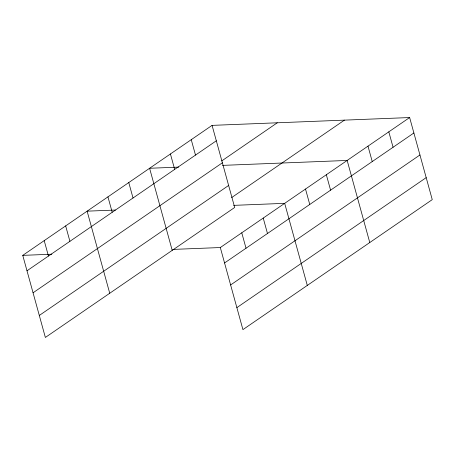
<?xml version="1.0" encoding="UTF-8"?>
<svg xmlns="http://www.w3.org/2000/svg" width="455" height="455" viewBox="0 0 455 455"><rect width="100%" height="100%" fill="white"/><g stroke="black" fill="none" stroke-linecap="round" stroke-linejoin="round"><path stroke-width="0.68" d="M212.075 125.375L234.689 207.463L45.364 337.451L22.75 255.363L212.075 125.375L409.637 117.549L432.25 199.637L242.924 329.625L220.311 247.537L409.637 117.549M26.999 270.788L216.324 140.794M221.739 160.922L277.271 122.793M33.056 292.787L222.381 162.793M39.301 315.451L228.626 185.464M231.635 197.584L344.441 120.131M224.56 262.962L413.885 132.974M230.622 284.961L419.948 154.973M236.867 307.625L426.193 177.638M178.656 167.121L149.598 168.27L172.206 250.358M222.489 165.381L347.159 160.444L369.773 242.532M115.468 210.045L87.121 211.165L109.729 293.253M233.66 205.364L284.682 203.345L307.296 285.427M22.75 255.363L51.807 254.214M172.832 249.42L220.311 247.537M388.815 131.848L393.063 147.272M367.987 146.146L372.236 161.57M326.337 174.743L330.586 190.167M305.51 189.041L309.758 204.466M263.229 218.076L267.477 233.5M241.77 232.806L246.018 248.231M191.248 139.674L195.496 155.098M170.426 153.972L174.674 169.396M128.771 182.569L133.019 197.993M107.949 196.867L112.197 212.292M65.662 225.902L69.911 241.326M44.209 240.632L48.458 256.057"/></g></svg>
